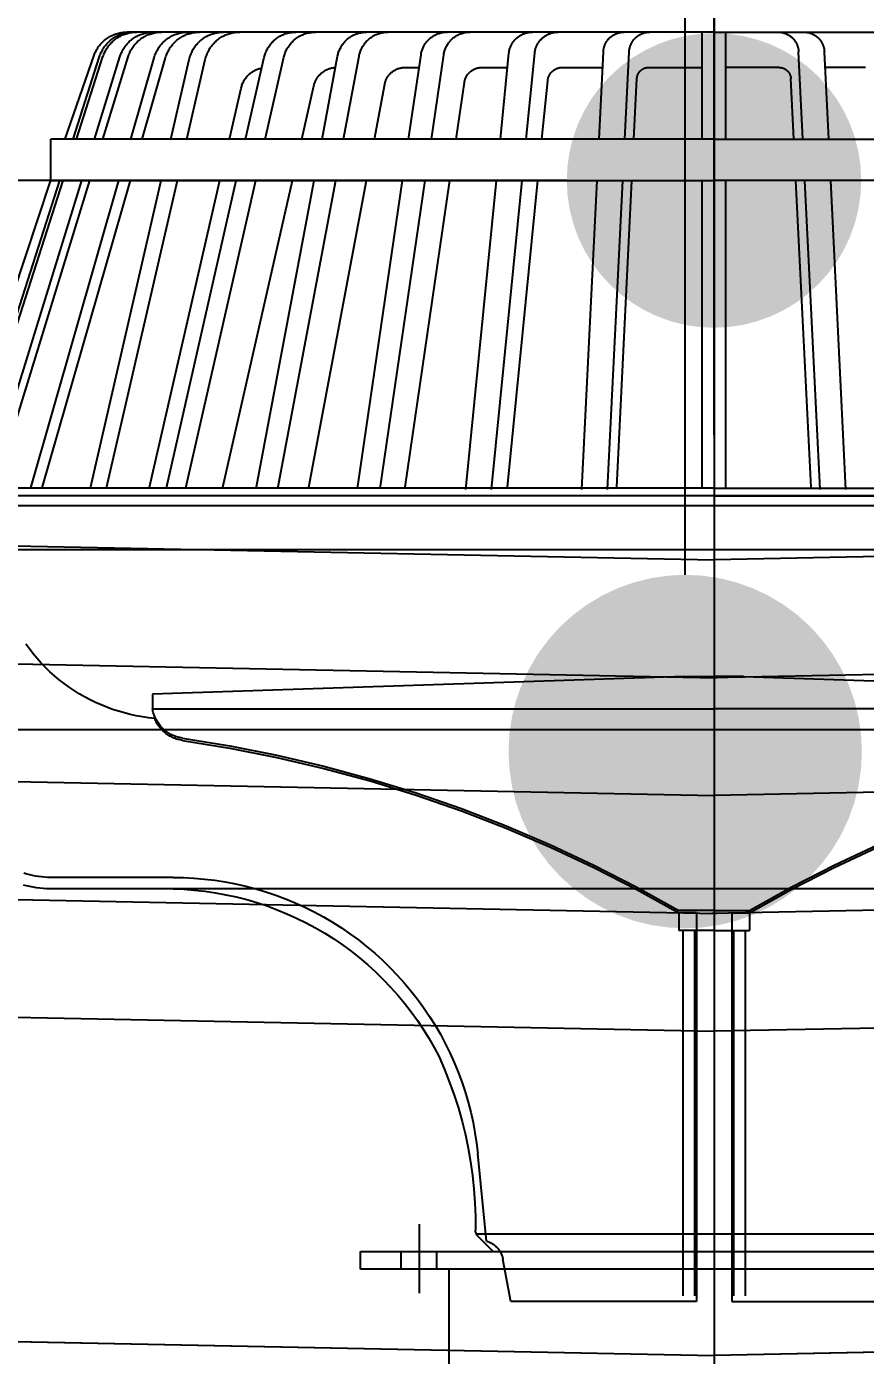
# Model space of a CAD drawing. Header units: centimetres. Extents: x 77182 to 116086, y 20619 to 33555.
# Drawn here: x 81822.37 to 81836.61, y 22755.91 to 22778.46 of the extents above; entities that cross this region are included whole.
import ezdxf
from ezdxf import colors
from ezdxf.entities.mleader import LeaderData, LeaderLine
from ezdxf.math import Vec2, Vec3

# ---------------------------------------------------------------- set-up
doc = ezdxf.new("R2010")
doc.units = ezdxf.units.CM
doc.header["$LTSCALE"] = 100
doc.linetypes.add('HIDDEN', pattern=[9.525, 6.35, -3.175])
for name, color, linetype in [('A-ANNO-DIMS', 187, 'Continuous'), ('A-ELEV-01', 255, 'Continuous'), ('A-WALL-INSL', 249, 'Continuous'), ('A-WALL-SNWPNL', 200, 'Continuous'), ('K_TRAPEZ ÇATI', 114, 'Continuous'), ('M-PIPE', 235, 'Continuous')]:
    doc.layers.add(name, color=color, linetype=linetype)
doc.styles.add('Fields_100', font='act_simplex.shx', dxfattribs={"width": 0.8, "height": 20})
doc.linetypes.add('BATTING', pattern='A,0.00254,-2.54,[134,ltypeshp.shx,S=2.54,R=0,X=-2.54,Y=0],-5.08,[134,ltypeshp.shx,S=2.54,R=180,X=2.54,Y=0],-2.54', length=10.16254)
doc.dimstyles.new('FIELDS_100', dxfattribs={"dimscale": 0, "dimtxt": 20, "dimasz": 5, "dimexe": 5, "dimexo": 5, "dimgap": 5, "dimtad": 0, "dimdec": 0, "dimzin": 0, "dimdsep": 46, "dimtxsty": 'Fields_100', "dimblk": 'DOT', "dimcen": 0.09, "dimclrt": 50, "dimadec": 0, "dimazin": 0, "dimtfac": 1, "dimtdec": 0, "dimtix": 1, "dimtofl": 0, "dimtmove": 1, "dimatfit": 3, "dimfxl": 5, "dimfxlon": 1, "dimtolj": 1, "dimtzin": 0, "dimarcsym": 0})

# ---------------------------------------------------------------- blocks, each defined once
blk = doc.blocks.new('SYPHONKES')
at = {"ltscale": 0.1}
blk.add_lwpolyline([(0, 27.038), (0, -2.482)], dxfattribs=at)
at = {"linetype": 'ByBlock', "lineweight": -2}
for points in [[(0.002, 21.149), (-9.959, 21.149)], [(-1.524, 21.149), (-1.536, 21.149), (-1.548, 21.148), (-1.56, 21.147), (-1.572, 21.146), (-1.584, 21.144), (-1.596, 21.142), (-1.608, 21.139), (-1.62, 21.136), (-1.631, 21.132), (-1.643, 21.128), (-1.654, 21.124), (-1.665, 21.119), (-1.676, 21.114), (-1.687, 21.109), (-1.698, 21.103), (-1.708, 21.097), (-1.718, 21.09), (-1.728, 21.084), (-1.738, 21.076), (-1.748, 21.069), (-1.757, 21.061), (-1.766, 21.053), (-1.774, 21.044), (-1.783, 21.035), (-1.791, 21.026), (-1.798, 21.017), (-1.806, 21.007), (-1.813, 20.997), (-1.819, 20.987), (-1.826, 20.977), (-1.832, 20.966), (-1.837, 20.956), (-1.843, 20.945), (-1.847, 20.934), (-1.852, 20.922), (-1.856, 20.911), (-1.86, 20.899), (-1.863, 20.888), (-1.866, 20.876), (-1.868, 20.864), (-1.87, 20.852), (-1.872, 20.84), (-1.873, 20.828), (-1.874, 20.816)], [(-1.087, 21.149), (-1.099, 21.149), (-1.111, 21.148), (-1.123, 21.147), (-1.135, 21.146), (-1.147, 21.144), (-1.159, 21.142), (-1.171, 21.139), (-1.182, 21.136), (-1.194, 21.132), (-1.205, 21.128), (-1.217, 21.124), (-1.228, 21.119), (-1.239, 21.114), (-1.25, 21.109), (-1.26, 21.103), (-1.271, 21.097), (-1.281, 21.09), (-1.291, 21.084), (-1.301, 21.076), (-1.31, 21.069), (-1.319, 21.061), (-1.328, 21.053), (-1.337, 21.044), (-1.345, 21.035), (-1.353, 21.026), (-1.361, 21.017), (-1.368, 21.007), (-1.375, 20.997), (-1.382, 20.987), (-1.388, 20.977), (-1.394, 20.966), (-1.4, 20.956), (-1.405, 20.945), (-1.41, 20.934), (-1.414, 20.922), (-1.418, 20.911), (-1.422, 20.899), (-1.425, 20.888), (-1.428, 20.876), (-1.431, 20.864), (-1.433, 20.852), (-1.434, 20.84), (-1.436, 20.828), (-1.437, 20.816)], [(-0.198, 19.332), (-0.198, 21.149)], [(0.002, 21.149), (9.963, 21.149)], [(0.202, 19.332), (0.202, 21.149)], [(1.441, 20.816), (1.44, 20.828), (1.439, 20.84), (1.437, 20.852), (1.435, 20.864), (1.432, 20.876), (1.429, 20.888), (1.426, 20.899), (1.423, 20.911), (1.418, 20.922), (1.414, 20.934), (1.409, 20.945), (1.404, 20.956), (1.398, 20.966), (1.392, 20.977), (1.386, 20.987), (1.379, 20.997), (1.372, 21.007), (1.365, 21.017), (1.357, 21.026), (1.349, 21.035), (1.341, 21.044), (1.332, 21.053), (1.323, 21.061), (1.314, 21.069), (1.305, 21.076), (1.295, 21.084), (1.285, 21.09), (1.275, 21.097), (1.264, 21.103), (1.254, 21.109), (1.243, 21.114), (1.232, 21.119), (1.221, 21.124), (1.209, 21.128), (1.198, 21.132), (1.186, 21.136), (1.175, 21.139), (1.163, 21.142), (1.151, 21.144), (1.139, 21.146), (1.127, 21.147), (1.115, 21.148), (1.103, 21.149), (1.091, 21.149)], [(1.878, 20.816), (1.877, 20.828), (1.876, 20.84), (1.874, 20.852), (1.872, 20.864), (1.87, 20.876), (1.867, 20.888), (1.864, 20.899), (1.86, 20.911), (1.856, 20.922), (1.852, 20.934), (1.847, 20.945), (1.841, 20.956), (1.836, 20.966), (1.83, 20.977), (1.824, 20.987), (1.817, 20.997), (1.81, 21.007), (1.802, 21.017), (1.795, 21.026), (1.787, 21.035), (1.778, 21.044), (1.77, 21.053), (1.761, 21.061), (1.752, 21.069), (1.742, 21.076), (1.732, 21.084), (1.722, 21.09), (1.712, 21.097), (1.702, 21.103), (1.691, 21.109), (1.68, 21.114), (1.669, 21.119), (1.658, 21.124), (1.647, 21.128), (1.635, 21.132), (1.624, 21.136), (1.612, 21.139), (1.6, 21.142), (1.588, 21.144), (1.576, 21.146), (1.564, 21.147), (1.552, 21.148), (1.54, 21.149), (1.528, 21.149)], [(3.045, 20.788), (3.044, 20.802), (3.042, 20.815), (3.039, 20.829), (3.036, 20.842), (3.033, 20.855), (3.029, 20.869), (3.024, 20.882), (3.02, 20.894), (3.014, 20.907), (3.009, 20.92), (3.003, 20.932), (2.996, 20.944), (2.989, 20.956), (2.982, 20.967), (2.974, 20.979), (2.966, 20.99), (2.958, 21.001), (2.949, 21.011), (2.94, 21.021), (2.93, 21.031), (2.921, 21.041), (2.91, 21.05), (2.9, 21.059), (2.889, 21.067), (2.878, 21.076), (2.867, 21.083), (2.855, 21.091), (2.843, 21.098), (2.831, 21.104), (2.819, 21.11), (2.807, 21.116), (2.794, 21.121), (2.781, 21.126), (2.768, 21.13), (2.755, 21.134), (2.742, 21.138), (2.728, 21.141), (2.715, 21.143), (2.701, 21.145), (2.688, 21.147), (2.674, 21.148), (2.66, 21.149), (2.647, 21.149)], [(3.482, 20.788), (3.481, 20.802), (3.479, 20.815), (3.476, 20.829), (3.473, 20.842), (3.47, 20.855), (3.466, 20.869), (3.462, 20.882), (3.457, 20.894), (3.452, 20.907), (3.446, 20.92), (3.44, 20.932), (3.434, 20.944), (3.427, 20.956), (3.419, 20.967), (3.412, 20.979), (3.404, 20.99), (3.395, 21.001), (3.386, 21.011), (3.377, 21.021), (3.368, 21.031), (3.358, 21.041), (3.348, 21.05), (3.337, 21.059), (3.327, 21.067), (3.315, 21.076), (3.304, 21.083), (3.293, 21.091), (3.281, 21.098), (3.269, 21.104), (3.256, 21.11), (3.244, 21.116), (3.231, 21.121), (3.218, 21.126), (3.205, 21.13), (3.192, 21.134), (3.179, 21.138), (3.166, 21.141), (3.152, 21.143), (3.139, 21.145), (3.125, 21.147), (3.111, 21.148), (3.098, 21.149), (3.084, 21.149)], [(4.589, 20.764), (4.586, 20.78), (4.583, 20.795), (4.58, 20.81), (4.576, 20.825), (4.571, 20.84), (4.566, 20.855), (4.56, 20.87), (4.554, 20.884), (4.547, 20.898), (4.54, 20.912), (4.532, 20.926), (4.524, 20.939), (4.516, 20.952), (4.507, 20.965), (4.497, 20.977), (4.487, 20.99), (4.477, 21.001), (4.466, 21.013), (4.455, 21.024), (4.444, 21.034), (4.432, 21.045), (4.42, 21.054), (4.407, 21.064), (4.394, 21.073), (4.381, 21.081), (4.368, 21.089), (4.354, 21.097), (4.34, 21.104), (4.326, 21.111), (4.311, 21.117), (4.297, 21.122), (4.282, 21.127), (4.267, 21.132), (4.252, 21.136), (4.237, 21.139), (4.221, 21.142), (4.206, 21.145), (4.19, 21.147), (4.175, 21.148), (4.159, 21.149), (4.143, 21.149)], [(4.975, 20.764), (4.973, 20.78), (4.97, 20.795), (4.966, 20.81), (4.962, 20.825), (4.957, 20.84), (4.952, 20.855), (4.946, 20.87), (4.94, 20.884), (4.934, 20.898), (4.926, 20.912), (4.919, 20.926), (4.911, 20.939), (4.902, 20.952), (4.893, 20.965), (4.884, 20.977), (4.874, 20.99), (4.863, 21.001), (4.853, 21.013), (4.841, 21.024), (4.83, 21.034), (4.818, 21.045), (4.806, 21.054), (4.793, 21.064), (4.781, 21.073), (4.767, 21.081), (4.754, 21.089), (4.74, 21.097), (4.726, 21.104), (4.712, 21.111), (4.698, 21.117), (4.683, 21.122), (4.668, 21.127), (4.653, 21.132), (4.638, 21.136), (4.623, 21.139), (4.608, 21.142), (4.592, 21.145), (4.576, 21.147), (4.561, 21.148), (4.545, 21.149), (4.53, 21.149)], [(6.026, 20.741), (6.023, 20.758), (6.019, 20.775), (6.014, 20.792), (6.009, 20.808), (6.003, 20.825), (5.997, 20.841), (5.99, 20.857), (5.982, 20.872), (5.974, 20.888), (5.966, 20.903), (5.957, 20.917), (5.947, 20.932), (5.937, 20.946), (5.927, 20.96), (5.916, 20.973), (5.904, 20.986), (5.892, 20.999), (5.88, 21.011), (5.867, 21.023), (5.854, 21.034), (5.841, 21.045), (5.827, 21.055), (5.812, 21.065), (5.798, 21.074), (5.783, 21.083), (5.768, 21.092), (5.752, 21.099), (5.737, 21.107), (5.721, 21.113), (5.704, 21.12), (5.688, 21.125), (5.671, 21.13), (5.655, 21.135), (5.638, 21.138), (5.621, 21.142), (5.604, 21.144), (5.586, 21.147), (5.569, 21.148), (5.552, 21.149), (5.535, 21.149)], [(6.391, 20.741), (6.388, 20.758), (6.384, 20.775), (6.379, 20.792), (6.374, 20.808), (6.368, 20.825), (6.362, 20.841), (6.355, 20.857), (6.347, 20.872), (6.339, 20.888), (6.331, 20.903), (6.322, 20.917), (6.312, 20.932), (6.302, 20.946), (6.291, 20.96), (6.28, 20.973), (6.269, 20.986), (6.257, 20.999), (6.245, 21.011), (6.232, 21.023), (6.219, 21.034), (6.205, 21.045), (6.191, 21.055), (6.177, 21.065), (6.163, 21.074), (6.148, 21.083), (6.133, 21.092), (6.117, 21.099), (6.101, 21.107), (6.085, 21.113), (6.069, 21.12), (6.053, 21.125), (6.036, 21.13), (6.019, 21.135), (6.003, 21.138), (5.986, 21.142), (5.968, 21.144), (5.951, 21.147), (5.934, 21.148), (5.917, 21.149), (5.899, 21.149)], [(7.304, 20.721), (7.3, 20.739), (7.295, 20.758), (7.289, 20.776), (7.283, 20.794), (7.275, 20.811), (7.268, 20.829), (7.26, 20.846), (7.251, 20.863), (7.241, 20.879), (7.231, 20.895), (7.221, 20.911), (7.21, 20.927), (7.198, 20.942), (7.186, 20.956), (7.174, 20.971), (7.16, 20.984), (7.147, 20.998), (7.133, 21.011), (7.118, 21.023), (7.104, 21.035), (7.088, 21.046), (7.073, 21.057), (7.057, 21.067), (7.04, 21.077), (7.024, 21.086), (7.007, 21.095), (6.989, 21.103), (6.972, 21.11), (6.954, 21.117), (6.936, 21.123), (6.918, 21.128), (6.899, 21.133), (6.881, 21.137), (6.862, 21.141), (6.843, 21.144), (6.825, 21.146), (6.806, 21.148), (6.787, 21.149), (6.768, 21.149)], [(7.637, 20.721), (7.632, 20.739), (7.627, 20.757), (7.621, 20.776), (7.615, 20.793), (7.608, 20.811), (7.6, 20.829), (7.592, 20.846), (7.583, 20.863), (7.574, 20.879), (7.564, 20.895), (7.553, 20.911), (7.542, 20.927), (7.531, 20.942), (7.518, 20.956), (7.506, 20.971), (7.493, 20.984), (7.479, 20.998), (7.465, 21.011), (7.451, 21.023), (7.436, 21.035), (7.421, 21.046), (7.405, 21.057), (7.389, 21.067), (7.373, 21.077), (7.356, 21.086), (7.339, 21.095), (7.322, 21.103), (7.304, 21.11), (7.286, 21.117), (7.268, 21.123), (7.25, 21.128), (7.232, 21.133), (7.213, 21.137), (7.195, 21.141), (7.176, 21.144), (7.157, 21.146), (7.138, 21.148), (7.119, 21.149), (7.1, 21.149)], [(8.639, 20.683), (8.634, 20.704), (8.628, 20.723), (8.621, 20.743), (8.614, 20.763), (8.607, 20.782), (8.598, 20.801), (8.589, 20.819), (8.58, 20.838), (8.569, 20.856), (8.559, 20.873), (8.547, 20.891), (8.535, 20.907), (8.522, 20.924), (8.509, 20.94), (8.495, 20.955), (8.481, 20.97), (8.466, 20.985), (8.451, 20.999), (8.435, 21.012), (8.419, 21.025), (8.402, 21.037), (8.385, 21.049), (8.368, 21.06), (8.35, 21.071), (8.332, 21.081), (8.313, 21.09), (8.295, 21.099), (8.276, 21.107), (8.256, 21.114), (8.237, 21.121), (8.217, 21.127), (8.197, 21.132), (8.177, 21.136), (8.156, 21.14), (8.136, 21.144), (8.115, 21.146), (8.095, 21.148), (8.074, 21.149), (8.053, 21.149)], [(8.912, 20.683), (8.907, 20.704), (8.902, 20.723), (8.895, 20.743), (8.888, 20.763), (8.88, 20.782), (8.872, 20.801), (8.863, 20.819), (8.853, 20.838), (8.843, 20.856), (8.832, 20.873), (8.821, 20.89), (8.809, 20.907), (8.796, 20.924), (8.783, 20.94), (8.769, 20.955), (8.755, 20.97), (8.74, 20.985), (8.725, 20.999), (8.709, 21.012), (8.693, 21.025), (8.676, 21.037), (8.659, 21.049), (8.642, 21.06), (8.624, 21.071), (8.606, 21.081), (8.587, 21.09), (8.568, 21.099), (8.549, 21.107), (8.53, 21.114), (8.51, 21.121), (8.491, 21.127), (8.471, 21.132), (8.45, 21.136), (8.43, 21.14), (8.41, 21.144), (8.389, 21.146), (8.368, 21.148), (8.348, 21.149), (8.327, 21.149)], [(9.312, 20.714), (9.306, 20.734), (9.299, 20.754), (9.291, 20.774), (9.283, 20.793), (9.274, 20.812), (9.265, 20.831), (9.255, 20.849), (9.244, 20.867), (9.232, 20.885), (9.22, 20.902), (9.208, 20.918), (9.195, 20.935), (9.181, 20.951), (9.167, 20.966), (9.152, 20.981), (9.136, 20.995), (9.121, 21.009), (9.104, 21.022), (9.088, 21.035), (9.07, 21.047), (9.053, 21.058), (9.035, 21.069), (9.017, 21.079), (8.998, 21.088), (8.979, 21.097), (8.96, 21.105), (8.94, 21.113), (8.92, 21.12), (8.9, 21.126), (8.88, 21.131), (8.859, 21.136), (8.839, 21.14), (8.818, 21.143), (8.797, 21.146), (8.777, 21.148), (8.756, 21.149), (8.735, 21.149)], [(9.507, 20.714), (9.501, 20.734), (9.494, 20.754), (9.487, 20.774), (9.478, 20.793), (9.47, 20.812), (9.46, 20.831), (9.45, 20.849), (9.439, 20.867), (9.428, 20.885), (9.416, 20.902), (9.403, 20.918), (9.39, 20.935), (9.376, 20.951), (9.362, 20.966), (9.347, 20.981), (9.332, 20.995), (9.316, 21.009), (9.299, 21.022), (9.283, 21.035), (9.266, 21.047), (9.248, 21.058), (9.23, 21.069), (9.212, 21.079), (9.193, 21.088), (9.174, 21.097), (9.155, 21.105), (9.135, 21.113), (9.115, 21.12), (9.095, 21.126), (9.075, 21.131), (9.055, 21.136), (9.034, 21.14), (9.013, 21.143), (8.993, 21.146), (8.972, 21.148), (8.951, 21.149), (8.93, 21.149)], [(9.95, 20.726), (9.944, 20.745), (9.937, 20.765), (9.929, 20.784), (9.92, 20.803), (9.911, 20.821), (9.902, 20.839), (9.891, 20.857), (9.881, 20.875), (9.869, 20.892), (9.857, 20.909), (9.844, 20.925), (9.831, 20.941), (9.817, 20.956), (9.803, 20.971), (9.788, 20.986), (9.773, 21), (9.757, 21.013), (9.741, 21.026), (9.725, 21.038), (9.708, 21.05), (9.69, 21.061), (9.672, 21.071), (9.654, 21.081), (9.636, 21.09), (9.617, 21.099), (9.598, 21.107), (9.579, 21.114), (9.559, 21.121), (9.539, 21.127), (9.519, 21.132), (9.499, 21.136), (9.479, 21.14), (9.459, 21.144), (9.438, 21.146), (9.418, 21.148), (9.397, 21.149), (9.376, 21.149)], [(10.09, 20.726), (10.084, 20.745), (10.076, 20.765), (10.069, 20.784), (10.06, 20.803), (10.051, 20.821), (10.042, 20.84), (10.031, 20.857), (10.02, 20.875), (10.009, 20.892), (9.997, 20.909), (9.984, 20.925), (9.971, 20.941), (9.957, 20.956), (9.943, 20.971), (9.928, 20.986), (9.913, 21), (9.897, 21.013), (9.881, 21.026), (9.864, 21.038), (9.847, 21.05), (9.83, 21.061), (9.812, 21.071), (9.794, 21.081), (9.776, 21.09), (9.757, 21.099), (9.738, 21.107), (9.718, 21.114), (9.699, 21.121), (9.679, 21.127), (9.659, 21.132), (9.639, 21.136), (9.619, 21.14), (9.598, 21.144), (9.578, 21.146), (9.557, 21.148), (9.537, 21.149), (9.516, 21.149)], [(10.375, 20.732), (10.368, 20.752), (10.361, 20.771), (10.353, 20.79), (10.345, 20.808), (10.336, 20.826), (10.326, 20.844), (10.315, 20.862), (10.304, 20.879), (10.293, 20.896), (10.281, 20.913), (10.268, 20.929), (10.255, 20.944), (10.241, 20.96), (10.227, 20.974), (10.212, 20.988), (10.197, 21.002), (10.181, 21.015), (10.165, 21.028), (10.149, 21.04), (10.132, 21.051), (10.114, 21.062), (10.097, 21.073), (10.079, 21.082), (10.06, 21.091), (10.042, 21.1), (10.023, 21.108), (10.004, 21.115), (9.984, 21.121), (9.965, 21.127), (9.945, 21.132), (9.925, 21.137), (9.905, 21.141), (9.885, 21.144), (9.864, 21.146), (9.844, 21.148), (9.824, 21.149), (9.803, 21.149)], [(10.435, 20.732), (10.428, 20.752), (10.421, 20.771), (10.413, 20.79), (10.405, 20.808), (10.396, 20.826), (10.386, 20.844), (10.375, 20.862), (10.364, 20.879), (10.353, 20.896), (10.341, 20.913), (10.328, 20.929), (10.315, 20.944), (10.301, 20.959), (10.287, 20.974), (10.272, 20.988), (10.257, 21.002), (10.241, 21.015), (10.225, 21.028), (10.209, 21.04), (10.192, 21.051), (10.174, 21.062), (10.157, 21.073), (10.139, 21.082), (10.12, 21.091), (10.102, 21.1), (10.083, 21.108), (10.064, 21.115), (10.044, 21.121), (10.025, 21.127), (10.005, 21.132), (9.985, 21.137), (9.965, 21.141), (9.945, 21.144), (9.924, 21.146), (9.904, 21.148), (9.884, 21.149), (9.863, 21.149)], [(10.527, 20.754), (10.52, 20.774), (10.512, 20.793), (10.503, 20.812), (10.493, 20.831), (10.483, 20.849), (10.472, 20.867), (10.461, 20.884), (10.449, 20.902), (10.436, 20.918), (10.423, 20.935), (10.409, 20.95), (10.395, 20.966), (10.38, 20.981), (10.365, 20.995), (10.349, 21.009), (10.333, 21.022), (10.316, 21.035), (10.299, 21.047), (10.281, 21.058), (10.263, 21.069), (10.245, 21.079), (10.226, 21.088), (10.207, 21.097), (10.188, 21.105), (10.168, 21.113), (10.149, 21.12), (10.129, 21.126), (10.108, 21.131), (10.088, 21.136), (10.067, 21.14), (10.047, 21.143), (10.026, 21.146), (10.005, 21.148), (9.984, 21.149), (9.963, 21.149)], [(-1.947, 19.332), (-1.874, 20.816)], [(-1.51, 19.332), (-1.437, 20.816)], [(1.514, 19.332), (1.441, 20.816)], [(1.951, 19.332), (1.878, 20.816)], [(3.189, 19.332), (3.045, 20.788)], [(3.626, 19.332), (3.483, 20.788)], [(4.799, 19.332), (4.589, 20.764)], [(5.185, 19.332), (4.975, 20.764)], [(11.017, 19.334), (10.527, 20.754)], [(-2.571, 20.549), (-1.886, 20.549)], [(-1.106, 20.549), (-1.112, 20.548), (-1.119, 20.548), (-1.126, 20.548), (-1.133, 20.547), (-1.14, 20.546), (-1.147, 20.544), (-1.154, 20.543), (-1.16, 20.541), (-1.167, 20.539), (-1.173, 20.537), (-1.18, 20.534), (-1.186, 20.532), (-1.193, 20.529), (-1.199, 20.526), (-1.205, 20.522), (-1.211, 20.519), (-1.217, 20.515), (-1.222, 20.511), (-1.228, 20.507), (-1.233, 20.503), (-1.238, 20.498), (-1.244, 20.493), (-1.249, 20.489), (-1.253, 20.484), (-1.258, 20.478), (-1.262, 20.473), (-1.266, 20.467), (-1.27, 20.462), (-1.274, 20.456), (-1.278, 20.45), (-1.281, 20.444), (-1.285, 20.438), (-1.288, 20.432), (-1.29, 20.425), (-1.293, 20.419), (-1.295, 20.412), (-1.297, 20.406), (-1.299, 20.399), (-1.301, 20.393), (-1.302, 20.386), (-1.303, 20.379), (-1.304, 20.372), (-1.305, 20.365), (-1.305, 20.358)], [(-1.106, 20.549), (-0.203, 20.549)], [(1.11, 20.549), (0.21, 20.549)], [(1.31, 20.358), (1.309, 20.365), (1.308, 20.372), (1.307, 20.379), (1.306, 20.386), (1.305, 20.393), (1.303, 20.399), (1.301, 20.406), (1.299, 20.412), (1.297, 20.419), (1.294, 20.425), (1.292, 20.432), (1.289, 20.438), (1.285, 20.444), (1.282, 20.45), (1.278, 20.456), (1.275, 20.462), (1.271, 20.467), (1.266, 20.473), (1.262, 20.478), (1.257, 20.484), (1.253, 20.489), (1.248, 20.493), (1.243, 20.498), (1.237, 20.503), (1.232, 20.507), (1.226, 20.511), (1.221, 20.515), (1.215, 20.519), (1.209, 20.522), (1.203, 20.526), (1.197, 20.529), (1.19, 20.532), (1.184, 20.534), (1.177, 20.537), (1.171, 20.539), (1.164, 20.541), (1.158, 20.543), (1.151, 20.544), (1.144, 20.546), (1.137, 20.547), (1.13, 20.548), (1.123, 20.548), (1.116, 20.548), (1.11, 20.549)], [(2.575, 20.549), (1.889, 20.549)], [(2.824, 20.323), (2.823, 20.331), (2.822, 20.34), (2.82, 20.348), (2.818, 20.357), (2.816, 20.365), (2.814, 20.373), (2.811, 20.381), (2.808, 20.389), (2.805, 20.397), (2.801, 20.405), (2.798, 20.413), (2.794, 20.42), (2.789, 20.428), (2.785, 20.435), (2.78, 20.442), (2.775, 20.449), (2.77, 20.456), (2.764, 20.462), (2.758, 20.469), (2.752, 20.475), (2.746, 20.481), (2.74, 20.487), (2.733, 20.492), (2.727, 20.497), (2.72, 20.503), (2.713, 20.507), (2.705, 20.512), (2.698, 20.516), (2.691, 20.52), (2.683, 20.524), (2.675, 20.528), (2.667, 20.531), (2.659, 20.534), (2.651, 20.537), (2.643, 20.539), (2.635, 20.541), (2.626, 20.543), (2.618, 20.545), (2.609, 20.546), (2.601, 20.547), (2.592, 20.548), (2.584, 20.548), (2.575, 20.549)], [(3.942, 20.549), (3.5, 20.549)], [(4.239, 20.292), (4.238, 20.302), (4.236, 20.312), (4.233, 20.323), (4.231, 20.333), (4.227, 20.343), (4.224, 20.352), (4.22, 20.362), (4.216, 20.372), (4.212, 20.381), (4.207, 20.39), (4.202, 20.4), (4.196, 20.408), (4.191, 20.417), (4.185, 20.426), (4.178, 20.434), (4.172, 20.442), (4.165, 20.45), (4.158, 20.458), (4.15, 20.465), (4.143, 20.472), (4.135, 20.479), (4.127, 20.485), (4.118, 20.492), (4.11, 20.498), (4.101, 20.503), (4.092, 20.509), (4.083, 20.514), (4.073, 20.518), (4.064, 20.523), (4.054, 20.527), (4.045, 20.531), (4.035, 20.534), (4.025, 20.537), (4.015, 20.54), (4.004, 20.542), (3.994, 20.544), (3.984, 20.546), (3.974, 20.547), (3.963, 20.548), (3.953, 20.548), (3.942, 20.549)], [(5.247, 20.549), (5.007, 20.549)], [(5.592, 20.263), (5.589, 20.275), (5.586, 20.287), (5.583, 20.298), (5.579, 20.31), (5.575, 20.321), (5.571, 20.333), (5.566, 20.344), (5.561, 20.355), (5.555, 20.365), (5.549, 20.376), (5.543, 20.386), (5.536, 20.396), (5.529, 20.406), (5.522, 20.416), (5.514, 20.425), (5.506, 20.434), (5.498, 20.443), (5.489, 20.452), (5.48, 20.46), (5.471, 20.468), (5.462, 20.475), (5.452, 20.483), (5.442, 20.49), (5.432, 20.496), (5.421, 20.502), (5.411, 20.508), (5.4, 20.514), (5.389, 20.519), (5.378, 20.524), (5.366, 20.528), (5.355, 20.532), (5.343, 20.535), (5.331, 20.538), (5.32, 20.541), (5.308, 20.543), (5.296, 20.545), (5.284, 20.547), (5.272, 20.548), (5.259, 20.548), (5.247, 20.549)], [(6.292, 19.332), (6.026, 20.741)], [(6.656, 19.332), (6.391, 20.741)], [(6.796, 20.237), (6.792, 20.25), (6.789, 20.263), (6.784, 20.276), (6.78, 20.289), (6.775, 20.302), (6.769, 20.314), (6.764, 20.327), (6.757, 20.339), (6.751, 20.351), (6.743, 20.362), (6.736, 20.374), (6.728, 20.385), (6.72, 20.396), (6.711, 20.406), (6.702, 20.417), (6.693, 20.427), (6.683, 20.436), (6.673, 20.446), (6.663, 20.455), (6.652, 20.463), (6.641, 20.471), (6.63, 20.479), (6.619, 20.487), (6.607, 20.494), (6.595, 20.501), (6.583, 20.507), (6.571, 20.513), (6.558, 20.518), (6.546, 20.523), (6.533, 20.528), (6.52, 20.532), (6.507, 20.536), (6.493, 20.539), (6.48, 20.542), (6.467, 20.544), (6.453, 20.546), (6.439, 20.547), (6.426, 20.548)], [(7.62, 19.332), (7.304, 20.721)], [(7.953, 19.332), (7.637, 20.721)], [(8.028, 20.199), (8.025, 20.214), (8.02, 20.229), (8.015, 20.244), (8.01, 20.259), (8.004, 20.274), (7.998, 20.288), (7.991, 20.302), (7.984, 20.316), (7.976, 20.33), (7.967, 20.343), (7.959, 20.356), (7.949, 20.369), (7.94, 20.381), (7.93, 20.393), (7.919, 20.405), (7.908, 20.416), (7.897, 20.427), (7.886, 20.438), (7.874, 20.448), (7.861, 20.457), (7.848, 20.467), (7.836, 20.475), (7.822, 20.484), (7.809, 20.492), (7.795, 20.499), (7.781, 20.506), (7.766, 20.512), (7.752, 20.518), (7.737, 20.524), (7.722, 20.529), (7.707, 20.533), (7.692, 20.537), (7.677, 20.54)], [(8.95, 19.332), (8.638, 20.683)], [(9.224, 19.332), (8.912, 20.683)], [(9.709, 19.332), (9.312, 20.714)], [(9.904, 19.332), (9.507, 20.714)], [(10.38, 19.332), (9.95, 20.726)], [(10.52, 19.332), (10.09, 20.726)], [(10.825, 19.332), (10.375, 20.732)], [(10.884, 19.332), (10.435, 20.732)], [(-1.356, 19.332), (-1.306, 20.358)], [(1.36, 19.332), (1.309, 20.358)], [(2.922, 19.332), (2.824, 20.323)], [(4.38, 19.332), (4.239, 20.292)], [(5.767, 19.332), (5.592, 20.263)], [(7.001, 19.332), (6.796, 20.237)], [(8.228, 19.332), (8.028, 20.199)], [(0.002, 19.332), (-11.256, 19.332)], [(0.002, 19.332), (11.26, 19.332)], [(11.26, 18.631), (11.26, 19.332)], [(-11.256, 18.631), (0.002, 18.631)], [(-2.241, 13.383), (-1.982, 18.631)], [(-1.803, 13.383), (-1.544, 18.631)], [(-1.647, 13.423), (-1.391, 18.631)], [(-0.198, 13.41), (-0.198, 18.631)], [(11.26, 18.631), (0.002, 18.631)], [(0.202, 13.41), (0.202, 18.631)], [(1.651, 13.423), (1.394, 18.631)], [(1.807, 13.383), (1.548, 18.631)], [(2.245, 13.383), (1.986, 18.631)], [(3.504, 13.423), (2.991, 18.631)], [(3.776, 13.383), (3.258, 18.631)], [(4.213, 13.383), (3.695, 18.631)], [(5.246, 13.423), (4.483, 18.631)], [(5.669, 13.404), (4.902, 18.631)], [(6.055, 13.404), (5.288, 18.631)], [(6.878, 13.423), (5.898, 18.631)], [(7.407, 13.404), (6.424, 18.631)], [(7.772, 13.404), (6.788, 18.631)], [(8.343, 13.423), (7.16, 18.631)], [(8.966, 13.416), (7.78, 18.631)], [(9.297, 13.416), (8.112, 18.631)], [(9.588, 13.423), (8.389, 18.631)], [(10.313, 13.416), (9.111, 18.631)], [(10.586, 13.416), (9.385, 18.631)], [(11.406, 13.416), (9.91, 18.631)], [(11.601, 13.416), (10.105, 18.631)], [(12.207, 13.416), (10.597, 18.631)], [(12.348, 13.413), (10.737, 18.631)], [(12.725, 13.413), (11.05, 18.631)], [(12.784, 13.413), (11.109, 18.631)], [(12.99, 13.415), (11.259, 18.634)], [(0.002, 13.41), (-14.498, 13.41)], [(0.002, 13.41), (14.502, 13.41)], [(-20.214, 13.276), (19.882, 13.276)], [(14.612, 13.115), (-19.986, 13.116)], [(0.002, 13.276), (-14.498, 13.276)], [(0.002, 13.276), (14.502, 13.276)], [(-13.776, 12.362), (13.78, 12.362)], [(9.5, 9.501), (9.604, 9.512), (9.707, 9.527), (9.809, 9.545), (9.911, 9.567), (10.012, 9.592), (10.112, 9.621), (10.211, 9.653), (10.309, 9.689), (10.406, 9.728), (10.501, 9.771), (10.595, 9.816), (10.687, 9.865), (10.777, 9.917), (10.865, 9.972), (10.952, 10.031), (11.036, 10.092), (11.118, 10.156), (11.198, 10.223), (11.276, 10.292), (11.351, 10.364), (11.423, 10.439), (11.493, 10.517), (11.56, 10.596), (11.625, 10.678), (11.686, 10.762)], [(-0.5, 10.212), (-9.534, 9.912)], [(-0.5, 10.212), (0, 10.212)], [(0.5, 10.212), (0, 10.212)], [(0.5, 10.212), (9.534, 9.912)], [(9.534, 9.912), (9.534, 9.662)], [(-9.534, 9.662), (0, 9.662)], [(9.534, 9.662), (0, 9.662)], [(9.027, 9.165), (9.047, 9.169), (9.068, 9.173), (9.088, 9.177), (9.107, 9.183), (9.127, 9.189), (9.146, 9.195), (9.165, 9.203), (9.184, 9.211), (9.203, 9.219), (9.221, 9.228), (9.239, 9.238), (9.257, 9.249), (9.274, 9.26), (9.291, 9.271), (9.307, 9.284), (9.324, 9.296), (9.339, 9.31), (9.354, 9.324), (9.369, 9.338), (9.383, 9.353), (9.397, 9.368), (9.41, 9.384), (9.422, 9.4), (9.434, 9.417), (9.446, 9.434), (9.457, 9.451), (9.467, 9.469), (9.476, 9.487), (9.485, 9.506), (9.494, 9.524), (9.501, 9.543), (9.508, 9.563), (9.515, 9.582), (9.521, 9.602), (9.526, 9.622), (9.53, 9.642), (9.534, 9.662)], [(9.027, 9.127), (9.047, 9.13), (9.067, 9.134), (9.087, 9.139), (9.107, 9.144), (9.126, 9.15), (9.146, 9.157), (9.165, 9.164), (9.183, 9.172), (9.202, 9.18), (9.22, 9.19), (9.238, 9.199), (9.256, 9.21), (9.273, 9.221), (9.29, 9.232), (9.306, 9.244), (9.322, 9.257), (9.338, 9.27), (9.353, 9.284), (9.367, 9.298), (9.381, 9.313), (9.395, 9.328), (9.408, 9.344), (9.421, 9.36), (9.433, 9.376), (9.444, 9.393), (9.455, 9.41), (9.465, 9.428), (9.475, 9.446), (9.484, 9.464), (9.492, 9.483), (9.5, 9.501)], [(13.225, 9.312), (-13.221, 9.312)], [(-0.6, 6.24), (-1.313, 6.636), (-2.039, 7.008), (-2.778, 7.354), (-3.528, 7.675), (-4.289, 7.969), (-5.06, 8.237), (-5.84, 8.477), (-6.627, 8.691), (-7.421, 8.877), (-8.222, 9.035), (-9.027, 9.165)], [(-0.6, 6.201), (-1.313, 6.598), (-2.039, 6.97), (-2.778, 7.316), (-3.528, 7.636), (-4.289, 7.931), (-5.06, 8.198), (-5.84, 8.439), (-6.627, 8.652), (-7.421, 8.838), (-8.222, 8.997), (-9.027, 9.127)], [(9.027, 9.165), (8.222, 9.035), (7.421, 8.877), (6.627, 8.691), (5.84, 8.477), (5.06, 8.237), (4.289, 7.969), (3.528, 7.675), (2.778, 7.354), (2.039, 7.008), (1.313, 6.636), (0.6, 6.24)], [(9.027, 9.127), (8.222, 8.997), (7.421, 8.838), (6.627, 8.652), (5.84, 8.439), (5.06, 8.198), (4.289, 7.931), (3.528, 7.636), (2.778, 7.316), (2.039, 6.97), (1.313, 6.598), (0.6, 6.201)], [(11.266, 6.801), (11.317, 6.802), (11.368, 6.805), (11.419, 6.809), (11.47, 6.815), (11.52, 6.823), (11.57, 6.833), (11.62, 6.844), (11.67, 6.857), (11.719, 6.871)], [(11.279, 6.609), (11.335, 6.61), (11.392, 6.613), (11.448, 6.618), (11.505, 6.624), (11.561, 6.633), (11.616, 6.644), (11.672, 6.656), (11.726, 6.67)], [(9.186, 6.801), (9.008, 6.798), (8.83, 6.789), (8.653, 6.774), (8.476, 6.753), (8.301, 6.725), (8.126, 6.692), (7.952, 6.653), (7.78, 6.608), (7.61, 6.557), (7.441, 6.5), (7.274, 6.437), (7.11, 6.369), (6.948, 6.295), (6.789, 6.216), (6.632, 6.131), (6.479, 6.041), (6.328, 5.946), (6.181, 5.845), (6.038, 5.74), (5.898, 5.63), (5.762, 5.515), (5.63, 5.396), (5.503, 5.272), (5.379, 5.143), (5.26, 5.011), (5.146, 4.875), (5.036, 4.735), (4.931, 4.591), (4.832, 4.443), (4.737, 4.293), (4.647, 4.139), (4.563, 3.982), (4.484, 3.822), (4.411, 3.66), (4.343, 3.496), (4.281, 3.329), (4.225, 3.16), (4.175, 2.989), (4.13, 2.817), (4.092, 2.643), (4.059, 2.468), (4.032, 2.292), (4.012, 2.116)], [(9.186, 6.801), (11.266, 6.801)], [(-11.275, 6.609), (11.279, 6.609)], [(9.186, 6.609), (9.005, 6.601), (8.825, 6.587), (8.645, 6.567), (8.466, 6.54), (8.288, 6.508), (8.111, 6.469), (7.935, 6.424), (7.762, 6.373), (7.59, 6.316), (7.42, 6.253), (7.253, 6.184), (7.088, 6.11), (6.925, 6.029), (6.766, 5.944), (6.609, 5.852), (6.456, 5.756), (6.307, 5.654), (6.161, 5.547), (6.019, 5.434), (5.88, 5.318), (5.746, 5.196), (5.616, 5.07), (5.491, 4.939), (5.37, 4.804), (5.254, 4.665), (5.143, 4.522), (5.037, 4.375), (4.936, 4.225), (4.841, 4.071), (4.751, 3.914), (4.666, 3.754)], [(0, 6.24), (-0.6, 6.24)], [(-0.3, 6.201), (-0.6, 6.201)], [(-0.6, 6.201), (-0.6, 5.901)], [(-0.3, 6.201), (-0.3, -0.399)], [(0, 6.24), (0.6, 6.24)], [(0.3, 6.201), (0.6, 6.201)], [(0.3, 6.201), (0.3, -0.399)], [(0.6, 6.201), (0.6, 5.901)], [(0, 5.901), (-0.6, 5.901)], [(-0.529, 5.901), (-0.529, -0.299)], [(-0.329, 5.901), (-0.329, -0.299)], [(0, 5.901), (0.6, 5.901)], [(0.329, 5.901), (0.329, -0.299)], [(0.529, 5.901), (0.529, -0.299)], [(4.666, 3.754), (4.574, 3.54), (4.489, 3.323), (4.411, 3.104), (4.341, 2.882), (4.278, 2.657), (4.222, 2.431), (4.175, 2.203), (4.134, 1.973), (4.102, 1.743), (4.077, 1.511), (4.06, 1.279), (4.051, 1.046), (4.05, 0.813)], [(3.864, 0.63), (4.012, 2.116)], [(5, -0.256), (5, 0.914)], [(4.037, 0.751), (-4.037, 0.751)], [(3.75, 0.451), (4.006, 0.707)], [(4.006, 0.707), (4.01, 0.71), (4.013, 0.714), (4.016, 0.718), (4.02, 0.722), (4.023, 0.726), (4.025, 0.731), (4.028, 0.735), (4.031, 0.739), (4.033, 0.744), (4.035, 0.748), (4.038, 0.753), (4.04, 0.758), (4.041, 0.763), (4.043, 0.767), (4.044, 0.772), (4.046, 0.777), (4.047, 0.782), (4.048, 0.787), (4.049, 0.792), (4.049, 0.798), (4.05, 0.803), (4.05, 0.808), (4.05, 0.813)], [(3.864, 0.63), (3.851, 0.626), (3.838, 0.621), (3.825, 0.616), (3.813, 0.611), (3.8, 0.605), (3.788, 0.599), (3.776, 0.592), (3.764, 0.585), (3.753, 0.577), (3.741, 0.57), (3.73, 0.561), (3.72, 0.553), (3.709, 0.544), (3.699, 0.534), (3.689, 0.524), (3.68, 0.514), (3.671, 0.504), (3.662, 0.493), (3.654, 0.482), (3.646, 0.471), (3.639, 0.46), (3.631, 0.448), (3.625, 0.436), (3.618, 0.424), (3.613, 0.411), (3.607, 0.399), (3.602, 0.386), (3.598, 0.373), (3.593, 0.36), (3.59, 0.346), (3.587, 0.333), (3.584, 0.32)], [(6, 0.451), (-6, 0.451)], [(3.45, -0.399), (3.584, 0.32)], [(4.704, 0.151), (4.704, 0.451)], [(5.311, 0.151), (5.311, 0.451)], [(6, 0.151), (6, 0.451)], [(-6, 0.151), (6, 0.151)], [(-6, 0.151), (6, 0.151)], [(-0.3, -0.399), (-3.45, -0.399)], [(0.3, -0.399), (3.45, -0.399)]]:
    blk.add_lwpolyline(points, dxfattribs=at)
blk = doc.blocks.new('A$Ccc9a2781')
at = {"linetype": 'HIDDEN', "ltscale": 0.1}
blk.add_lwpolyline([(792.5, 1047.28), (792.5, 237.5)], dxfattribs=at)
at = {"xscale": 10, "yscale": 10, "zscale": 10}
blk.add_blockref('SYPHONKES', (747.5, 1045.77, -5331.08), dxfattribs=at)
blk = doc.blocks.new('_Dot')
at = {"color": 0, "linetype": 'ByBlock', "lineweight": -2}
blk.add_line((-0.5, 0), (-1, 0), dxfattribs=at)
at = {"color": 0, "linetype": 'ByBlock', "const_width": 0.5}
blk.add_lwpolyline([(-0.25, 0, 1), (0.25, 0, 1)], format="xyb", close=True, dxfattribs=at)
blk = doc.blocks.new('*D93')
at = {"layer": 'A-ANNO-DIMS', "color": 0, "lineweight": -2, "transparency": 16777216}
for p, q in [((81729.043, 22798.935), (81729.043, 22808.935)), ((82021.579, 22798.935), (82021.579, 22808.935)), ((81734.043, 22803.935), (81849.74, 22803.935)), ((82016.579, 22803.935), (81900.882, 22803.935))]:
    blk.add_line(p, q, dxfattribs=at)
at = {"layer": 'DEFPOINTS', "color": 0, "transparency": 16777216}
for p in [(82021.579, 22803.935), (81729.043, 22765.51), (82021.579, 22759.66)]:
    blk.add_point(p, dxfattribs=at)
at = {"layer": 'A-ANNO-DIMS', "color": 0, "lineweight": -2, "transparency": 16777216, "xscale": 5, "yscale": 5, "zscale": 5, "rotation": 180}
blk.add_blockref('_Dot', (81729.043, 22803.935), dxfattribs=at)
at = {"layer": 'A-ANNO-DIMS', "color": 0, "lineweight": -2, "transparency": 16777216, "xscale": 5, "yscale": 5, "zscale": 5}
blk.add_blockref('_Dot', (82021.579, 22803.935), dxfattribs=at)
at = {"layer": 'A-ANNO-DIMS', "color": 50, "transparency": 16777216, "insert": (81875.311, 22803.935), "char_height": 20, "attachment_point": 5, "style": 'Fields_100'}
blk.add_mtext('\\A1;293', dxfattribs=at)
blk = doc.blocks.new('*D94')
at = {"layer": 'A-ANNO-DIMS', "color": 0, "lineweight": -2, "transparency": 16777216}
for p, q in [((81729.043, 22770.852), (81729.043, 22780.852)), ((81834.043, 22771.533), (81834.043, 22780.852)), ((81734.043, 22775.852), (81757.496, 22775.852)), ((81829.043, 22775.852), (81805.591, 22775.852))]:
    blk.add_line(p, q, dxfattribs=at)
at = {"layer": 'DEFPOINTS', "color": 0, "transparency": 16777216}
for p in [(81834.043, 22775.852), (81834.043, 22766.533), (81729.043, 22765.51)]:
    blk.add_point(p, dxfattribs=at)
at = {"layer": 'A-ANNO-DIMS', "color": 0, "lineweight": -2, "transparency": 16777216, "xscale": 5, "yscale": 5, "zscale": 5, "rotation": 180}
blk.add_blockref('_Dot', (81729.043, 22775.852), dxfattribs=at)
at = {"layer": 'A-ANNO-DIMS', "color": 0, "lineweight": -2, "transparency": 16777216, "xscale": 5, "yscale": 5, "zscale": 5}
blk.add_blockref('_Dot', (81834.043, 22775.852), dxfattribs=at)
at = {"layer": 'A-ANNO-DIMS', "color": 50, "transparency": 16777216, "insert": (81781.543, 22775.852), "char_height": 20, "attachment_point": 5, "style": 'Fields_100'}
blk.add_mtext('\\A1;105', dxfattribs=at)
blk = doc.blocks.new('*D87')
at = {"layer": 'A-ANNO-DIMS', "color": 0, "lineweight": -2, "transparency": 16777216}
for p, q in [((81690.963, 22763.329), (81680.963, 22763.329)), ((81685.963, 22758.329), (81685.963, 22338.698)), ((81685.963, 21867.925), (81685.963, 22287.555)), ((81690.963, 21862.925), (81680.963, 21862.925))]:
    blk.add_line(p, q, dxfattribs=at)
at = {"layer": 'DEFPOINTS', "color": 0, "transparency": 16777216}
for p in [(81829.952, 22763.329), (81685.963, 21862.925), (81829.952, 21862.925)]:
    blk.add_point(p, dxfattribs=at)
at = {"layer": 'A-ANNO-DIMS', "color": 0, "lineweight": -2, "transparency": 16777216, "xscale": 5, "yscale": 5, "zscale": 5}
for p, rotation in [((81685.963, 22763.329), 90), ((81685.963, 21862.925), 270)]:
    blk.add_blockref('_Dot', p, dxfattribs=dict(at, rotation=rotation))
at = {"layer": 'A-ANNO-DIMS', "color": 50, "transparency": 16777216, "insert": (81685.963, 22313.127), "char_height": 20, "attachment_point": 5, "rotation": 90, "style": 'Fields_100'}
blk.add_mtext('\\A1;900', dxfattribs=at)

msp = doc.modelspace()

# ---------------------------------------------------------------- linework, layer by layer
at = {"layer": 'A-ELEV-01'}
for points in [[(84609.043, 22811.41), (81834.044, 22755.909)], [(81735.683, 22757.876), (81834.044, 22755.909)], [(81914.376, 22757.516), (81834.044, 22755.909)]]:
    msp.add_lwpolyline(points, dxfattribs=at)
at = {"layer": 'A-WALL-INSL'}
for points in [[(84608.883, 22824.909), (81834.043, 22769.412)], [(84608.963, 22820.91), (81834.043, 22765.411)], [(81729.043, 22771.512), (81834.043, 22769.412)], [(81729.043, 22767.511), (81834.043, 22765.411)]]:
    msp.add_lwpolyline(points, dxfattribs=at)
at = {"layer": 'A-WALL-INSL', "linetype": 'BATTING', "ltscale": 0.002}
for points in [[(84608.923, 22822.909), (81834.003, 22767.41)], [(84609.003, 22818.91), (81834.004, 22763.41)], [(81729.043, 22769.511), (81834.083, 22767.41)], [(81729.043, 22765.51), (81834.083, 22763.41)]]:
    msp.add_lwpolyline(points, dxfattribs=at)
at = {"layer": 'A-WALL-SNWPNL', "ltscale": 100}
for points in [[(84609.043, 22816.911), (81834.044, 22761.41)], [(81729.043, 22763.51), (81834.043, 22761.41)]]:
    msp.add_lwpolyline(points, dxfattribs=at)
at = {"layer": 'K_TRAPEZ ÇATI', "ltscale": 100}
msp.add_lwpolyline([(81729.043, 22758.009), (81834.043, 22755.909)], dxfattribs=at)

# ---------------------------------------------------------------- block references
at = {"layer": 'M-PIPE', "lineweight": 35, "xscale": -0.1, "yscale": 0.1, "zscale": 0.1}
msp.add_blockref('A$Ccc9a2781', (81908.793, 22652.644, 533.108), dxfattribs=at)

# ---------------------------------------------------------------- dimensions: what is measured, and where the dimension line sits
at = {"layer": 'A-ANNO-DIMS'}
for base, p2, picture, middle in [((82021.579, 22803.935), (82021.579, 22759.66), '*D93', (81875.311, 22803.935)), ((81834.043, 22775.852), (81834.043, 22766.533), '*D94', (81781.543, 22775.852))]:
    dim = msp.add_linear_dim(base=base, p1=(81729.043, 22765.51), p2=p2, dimstyle='FIELDS_100', override={"dimscale": 1}, dxfattribs=at)
    dim.commit()
    dim.dimension.update_dxf_attribs({"geometry": picture, "text_midpoint": middle})
dim = msp.add_linear_dim(base=(81685.963, 21862.925), p1=(81829.952, 22763.329), p2=(81829.952, 21862.925), angle=90, dimstyle='FIELDS_100', override={"dimscale": 1}, dxfattribs=at)
dim.commit()
dim.dimension.update_dxf_attribs({"geometry": '*D87', "text_midpoint": (81685.963, 22313.127)})

# ---------------------------------------------------------------- leaders
ml = msp.add_multileader_mtext('Standard', dxfattribs=at)
ml.set_content('SİFONİK YAĞMUR SÜZGECİ', color=50, style='Fields_100')
ml.set_leader_properties(color=256)
ml.set_arrow_properties(name='DOT')
ml.build(insert=Vec2(0, 0))
ml.multileader.update_dxf_attribs({"dogleg_length": 10, "arrow_head_size": 6})
ctx = ml.context
ctx.base_point, ctx.char_height, ctx.arrow_head_size, ctx.landing_gap_size, ctx.plane_origin = Vec3(81843.554, 22942.894), 20, 6, 10, Vec3(108288.184, 22898.156)
notes = []
notes.append((ctx, [(0, (1, 1, 0), (81833.554, 22942.894), (1, 0), 10, [(0, [(81833.554, 22766.158)], 0, [])])]))
ctx.mtext.insert, ctx.mtext.flow_direction = Vec3(81853.554, 22952.894), 5
for ctx, leaders in notes:
    for number, flags, end, landing, length, lines in leaders:
        leader = LeaderData()
        leader.index, (leader.has_last_leader_line, leader.has_dogleg_vector, leader.attachment_direction) = number, flags
        leader.last_leader_point, leader.dogleg_vector, leader.dogleg_length = Vec3(end), Vec3(landing), length
        for number, points, colour, breaks in lines:
            line = LeaderLine()
            line.index, line.vertices, line.color, line.breaks = number, Vec3.list(points), colors.encode_raw_color(colour), breaks
            leader.lines.append(line)
        ctx.leaders.append(leader)

doc.saveas('drawing.dxf')
